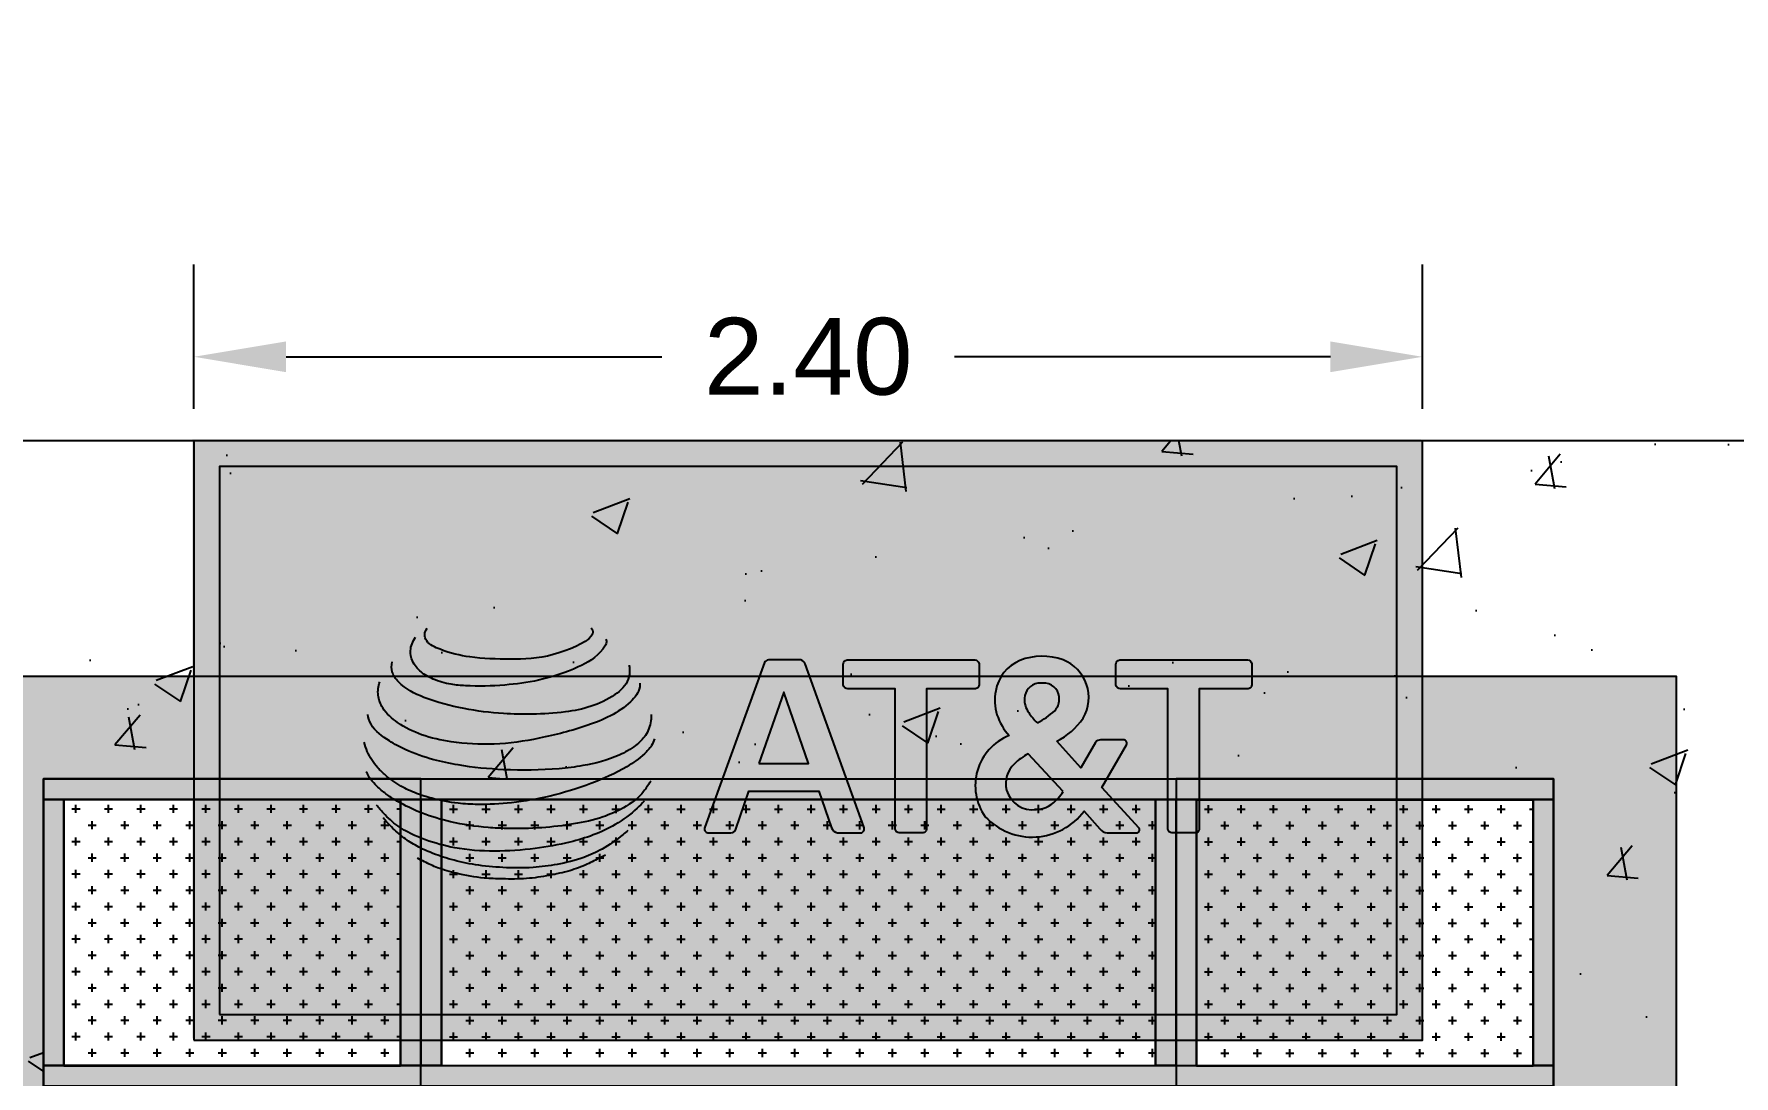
# Model space of a CAD drawing. Header units: millimetres. Extents: x 10930 to 21977, y 3784 to 7635.
# Drawn here: x 10967.79 to 10971.111, y 3807.675 to 3809.71 of the extents above; entities that cross this region are included whole.
import ezdxf

# ---------------------------------------------------------------- set-up
doc = ezdxf.new("R2010")
doc.units = ezdxf.units.MM
doc.linetypes.add('ACAD_ISO02W100', pattern=[15, 12, -3])
doc.layers.add('.', color=251, linetype='Continuous', lineweight=18)
doc.layers.add('COTAS', color=161, linetype='ACAD_ISO02W100', lineweight=20)
for name, color, linetype in [('LETRERO', 250, 'Continuous'), ('MUROS - ARQ.', 251, 'Continuous'), ('MUROS ACABADO.', 201, 'Continuous')]:
    doc.layers.add(name, color=color, linetype=linetype)
doc.styles.get("Standard").update_dxf_attribs({"font": 'arial.ttf'})
doc.dimstyles.get("Standard").update_dxf_attribs({"dimtxt": 0.15, "dimasz": 0.18, "dimexe": 0.18, "dimexo": 0.0625, "dimgap": 0.09, "dimtad": 0, "dimtih": 1, "dimtoh": 1, "dimzin": 0, "dimdsep": 46, "dimtxsty": 'Standard', "dimblk2": 'ARCHTICK', "dimcen": 0.09, "dimadec": 0, "dimazin": 0, "dimtfac": 1, "dimtofl": 0, "dimtmove": 0, "dimatfit": 3, "dimfxl": 1, "dimtolj": 1, "dimtzin": 0, "dimarcsym": 0})

# ---------------------------------------------------------------- blocks, each defined once
blk = doc.blocks.new('AT&T')
at = {"true_color": 0x389cff}
h = blk.add_hatch(color=150, dxfattribs=at)
h.dxf.hatch_style = 1
edge = h.paths.add_edge_path()
edge.add_ellipse((0.011, -0.0056), major_axis=(-0.2467, 0), ratio=0.990182, start_angle=235.8088, end_angle=304.4805)
edge.add_spline(control_points=[(-0.1287, 0.1958), (-0.1344, 0.1892), (-0.1334, 0.1714), (-0.0973, 0.155), (-0.0521, 0.1444), (0.0151, 0.1425), (0.0805, 0.1445), (0.1545, 0.1769), (0.1535, 0.192), (0.1496, 0.1965)], knot_values=[0.128865, 0.128865, 0.128865, 0.128865, 0.153866, 0.179922, 0.232217, 0.300381, 0.373945, 0.445699, 0.478946, 0.478946, 0.478946, 0.478946], degree=3, periodic=0)
h = blk.add_hatch(color=150, dxfattribs=at)
h.dxf.hatch_style = 1
edge = h.paths.add_edge_path()
edge.add_spline(control_points=[(0.1747, 0.1772), (0.1757, 0.1739), (0.1759, 0.17), (0.1625, 0.1481), (0.1228, 0.1255), (0.065, 0.1067), (0.0001, 0.0979), (-0.0497, 0.0968), (-0.0907, 0.1001), (-0.1165, 0.1075), (-0.14, 0.1203), (-0.1542, 0.1376), (-0.1591, 0.1603), (-0.1532, 0.1732), (-0.1487, 0.1806)], knot_values=[0.003593, 0.003593, 0.003593, 0.003593, 0.006024, 0.021106, 0.073245, 0.144555, 0.202269, 0.269247, 0.293403, 0.325434, 0.349075, 0.372728, 0.390364, 0.4152, 0.4152, 0.4152, 0.4152], degree=3, periodic=0)
edge.add_ellipse((0.011, -0.0056), major_axis=(-0.2467, 0), ratio=0.990182, start_angle=310.357, end_angle=323.8514)
edge.add_spline(control_points=[(-0.1882, 0.1385), (-0.1894, 0.1327), (-0.1896, 0.1201), (-0.172, 0.0954), (-0.1281, 0.0739), (-0.0678, 0.0581), (-0.0054, 0.0502), (0.0521, 0.0496), (0.1168, 0.0525), (0.1758, 0.0685), (0.2134, 0.1025), (0.2152, 0.1228), (0.2143, 0.1309), (0.2139, 0.1333)], knot_values=[0.008649, 0.008649, 0.008649, 0.008649, 0.025773, 0.045772, 0.096013, 0.166665, 0.233614, 0.282556, 0.338803, 0.427861, 0.462359, 0.479526, 0.486818, 0.486818, 0.486818, 0.486818], degree=3, periodic=0)
edge.add_ellipse((0.011, -0.0056), major_axis=(-0.2467, 0), ratio=0.990182, start_angle=214.66, end_angle=228.4302)
at = {"true_color": 0x000000}
h = blk.add_hatch(color=18, dxfattribs=at)
h.dxf.hatch_style = 1
edge = h.paths.add_edge_path(flags=16)
edge.add_arc((0.8405, 0.1598), 0.1413, 297.9697, 312.5604)
edge.add_arc((0.9164, 0.075), 0.0275, 315.7362, 358.7602)
edge.add_arc((0.9181, 0.0765), 0.0259, 355.2814, 443.5652)
edge.add_arc((0.9143, 0.0159), 0.0866, 85.5402, 94.4598)
edge.add_arc((0.9114, 0.0763), 0.0262, 98.3903, 178.7763)
edge.add_arc((0.9198, 0.0739), 0.0347, 175.1233, 217.1316)
edge.add_arc((0.9708, 0.103), 0.0933, 212.4434, 226.6899)
edge = h.paths.add_edge_path(flags=16)
edge.add_line((0.9507, -0.0813), (0.8912, -0.0173))
edge.add_arc((0.941, -0.1101), 0.1054, 118.201, 134.038)
edge.add_arc((0.8981, -0.0675), 0.0449, 132.5389, 194.599)
edge.add_arc((0.8982, -0.0676), 0.045, 194.4613, 279.0682)
edge.add_arc((0.9013, -0.0603), 0.0518, 274.3532, 321.59)
edge.add_arc((0.8531, -0.0138), 0.1187, 318.4876, 325.3812)
edge = h.paths.add_edge_path()
edge.add_arc((0.8926, -0.0712), 0.0913, 111.7971, 215.4875)
edge.add_arc((0.898, -0.049), 0.1096, 223.2882, 323.398)
edge.add_line((0.986, -0.1144), (1.013, -0.1449))
edge.add_arc((1.026, -0.1356), 0.016, 215.8159, 267.0105)
edge.add_line((1.0251, -0.1515), (1.0752, -0.1515))
edge.add_arc((1.0744, -0.1459), 0.00569, 277.5157, 384.5194)
edge.add_line((1.0796, -0.1435), (1.016, -0.0744))
edge.add_line((1.016, -0.0744), (1.0579, -0.002))
edge.add_arc((1.0531, 0.0008), 0.0056, 329.9216, 439.5861)
edge.add_line((1.0541, 0.0063), (1.0141, 0.0063))
edge.add_arc((1.0141, -0.0051), 0.0114, 90, 140.6245)
edge.add_line((1.0053, 0.0021), (0.9805, -0.0409))
edge.add_line((0.9805, -0.0409), (0.9395, 0.0039))
edge.add_arc((0.886, 0.1104), 0.1192, 296.6772, 325.6351)
edge.add_arc((0.9247, 0.0779), 0.0691, 329.7219, 428.2029)
edge.add_arc((0.9153, 0.0445), 0.1037, 70.2157, 111.5609)
edge.add_arc((0.9034, 0.078), 0.0682, 112.5789, 170.1889)
edge.add_arc((0.9163, 0.073), 0.0819, 168.3304, 197.2049)
edge.add_arc((0.9434, 0.0867), 0.1119, 199.7699, 220.7987)
h = blk.add_hatch(color=18, dxfattribs=at)
h.dxf.hatch_style = 1
edge = h.paths.add_edge_path()
edge.add_line((0.3475, -0.1515), (0.3868, -0.1515))
edge.add_arc((0.3868, -0.1433), 0.00826, 270, 346.4923)
edge.add_line((0.3948, -0.1452), (0.4172, -0.081))
edge.add_line((0.4172, -0.081), (0.5357, -0.081))
edge.add_line((0.5357, -0.081), (0.5574, -0.1428))
edge.add_arc((0.5697, -0.1387), 0.013, 198.6171, 261.6624)
edge.add_line((0.5678, -0.1515), (0.607, -0.1516))
edge.add_arc((0.6059, -0.1446), 0.00708, 278.8223, 386.0649)
edge.add_line((0.6123, -0.1415), (0.5125, 0.1354))
edge.add_arc((0.503, 0.132), 0.01, 19.8261, 75.8209)
edge.add_line((0.5055, 0.1418), (0.4507, 0.1418))
edge.add_arc((0.4507, 0.1335), 0.00823, 90, 151.5385)
edge.add_line((0.4435, 0.1374), (0.3426, -0.1419))
edge.add_arc((0.3484, -0.1451), 0.00653, 151.0703, 262.0236)
h.paths.add_polyline_path([(0.434, -0.0339), (0.5185, -0.0339), (0.4767, 0.0871)], flags=16)
h = blk.add_hatch(color=18, dxfattribs=at)
h.dxf.hatch_style = 1
edge = h.paths.add_edge_path()
edge.add_line((0.5837, 0.142), (0.8005, 0.142))
edge.add_arc((0.8005, 0.1348), 0.00716, 4.2, 90, ccw=False)
edge.add_line((0.8077, 0.1353), (0.8077, 0.0996))
edge.add_arc((0.801, 0.0996), 0.00668, -95.3111, 0, ccw=False)
edge.add_line((0.8004, 0.093), (0.7186, 0.093))
edge.add_line((0.7186, 0.093), (0.7186, -0.146))
edge.add_arc((0.7116, -0.1445), 0.00716, 280.0314, 347.5188, ccw=False)
edge.add_line((0.7129, -0.1515), (0.672, -0.1515))
edge.add_arc((0.6729, -0.1442), 0.00745, 188.9431, 262.8223, ccw=False)
edge.add_line((0.6656, -0.1453), (0.6656, 0.093))
edge.add_line((0.6656, 0.093), (0.5849, 0.093))
edge.add_arc((0.5849, 0.1011), 0.00813, 193.5965, 270, ccw=False)
edge.add_line((0.577, 0.0992), (0.577, 0.1343))
edge.add_arc((0.5847, 0.1343), 0.00773, 97.5157, 180, ccw=False)
h = blk.add_hatch(color=18, dxfattribs=at)
h.dxf.hatch_style = 1
edge = h.paths.add_edge_path()
edge.add_line((1.0466, 0.142), (1.2634, 0.142))
edge.add_arc((1.2634, 0.1348), 0.00716, 4.2, 90, ccw=False)
edge.add_line((1.2705, 0.1353), (1.2705, 0.0996))
edge.add_arc((1.2638, 0.0996), 0.00668, -95.3111, 0, ccw=False)
edge.add_line((1.2632, 0.093), (1.1815, 0.093))
edge.add_line((1.1815, 0.093), (1.1815, -0.146))
edge.add_arc((1.1745, -0.1445), 0.00716, 280.0314, 347.5188, ccw=False)
edge.add_line((1.1757, -0.1515), (1.1349, -0.1515))
edge.add_arc((1.1358, -0.1442), 0.00745, 188.9431, 262.8223, ccw=False)
edge.add_line((1.1284, -0.1453), (1.1284, 0.093))
edge.add_line((1.1284, 0.093), (1.0477, 0.093))
edge.add_arc((1.0477, 0.1011), 0.00813, 193.5965, 270, ccw=False)
edge.add_line((1.0398, 0.0992), (1.0398, 0.1343))
edge.add_arc((1.0476, 0.1343), 0.00773, 97.5157, 180, ccw=False)
at = {"true_color": 0x389cff}
h = blk.add_hatch(color=150, dxfattribs=at)
h.dxf.hatch_style = 1
edge = h.paths.add_edge_path()
edge.add_spline(control_points=[(-0.2293, 0.0496), (-0.2287, 0.0439), (-0.222, 0.024), (-0.1964, 0.0057), (-0.1602, -0.014), (-0.1206, -0.0275), (-0.0648, -0.0392), (0.0063, -0.0461), (0.0774, -0.0452), (0.1433, -0.0372), (0.188, -0.0255), (0.2234, -0.0061), (0.2435, 0.0134), (0.2511, 0.0333), (0.2515, 0.0457), (0.2514, 0.0493)], knot_values=[0.014023, 0.014023, 0.014023, 0.014023, 0.030974, 0.073379, 0.10402, 0.155335, 0.197783, 0.274963, 0.369242, 0.410223, 0.47411, 0.506523, 0.530369, 0.556614, 0.567607, 0.567607, 0.567607, 0.567607], degree=3, periodic=0)
edge.add_ellipse((0.011, -0.0056), major_axis=(-0.2467, 0), ratio=0.990182, start_angle=192.9923, end_angle=206.2179)
edge.add_spline(control_points=[(0.2323, 0.1023), (0.2323, 0.1002), (0.2317, 0.0882), (0.2051, 0.0551), (0.1433, 0.0286), (0.0643, 0.0082), (-0.0137, -0.0035), (-0.0811, 0.0006), (-0.137, 0.0124), (-0.1769, 0.0323), (-0.2036, 0.0555), (-0.214, 0.0823), (-0.2117, 0.097), (-0.2092, 0.1046)], knot_values=[0.003597, 0.003597, 0.003597, 0.003597, 0.009886, 0.039798, 0.122741, 0.208239, 0.285459, 0.358281, 0.409779, 0.455584, 0.490924, 0.513468, 0.537289, 0.537289, 0.537289, 0.537289], degree=3, periodic=0)
edge.add_ellipse((0.011, -0.0056), major_axis=(-0.2467, 0), ratio=0.990182, start_angle=333.1991, end_angle=346.9413)
h = blk.add_hatch(color=150, dxfattribs=at)
h.dxf.hatch_style = 1
edge = h.paths.add_edge_path()
edge.add_spline(control_points=[(-0.232, -0.048), (-0.2297, -0.0526), (-0.2248, -0.0613), (-0.2129, -0.0735), (-0.1967, -0.0878), (-0.1707, -0.1034), (-0.1345, -0.1205), (-0.0846, -0.1348), (-0.0364, -0.1424), (0.0155, -0.1446), (0.0641, -0.1437), (0.1189, -0.1373), (0.1642, -0.1277), (0.2034, -0.1105), (0.2315, -0.0925), (0.2447, -0.0726), (0.2495, -0.0653), (0.2507, -0.0636)], knot_values=[0.012982, 0.012982, 0.012982, 0.012982, 0.028308, 0.04302, 0.063513, 0.093229, 0.133566, 0.183249, 0.248239, 0.279568, 0.339134, 0.393524, 0.445234, 0.477135, 0.521976, 0.542107, 0.5483, 0.5483, 0.5483, 0.5483], degree=3, periodic=0)
edge.add_ellipse((0.011, -0.0056), major_axis=(-0.2467, 0), ratio=0.990182, start_angle=166.2681, end_angle=183.2099)
edge.add_spline(control_points=[(0.2573, 0.0081), (0.2558, 0.0041), (0.2516, -0.0054), (0.2358, -0.0222), (0.2022, -0.0458), (0.1479, -0.0697), (0.0821, -0.09), (0.0174, -0.1012), (-0.035, -0.104), (-0.0805, -0.1017), (-0.1152, -0.095), (-0.1477, -0.0849), (-0.1745, -0.0723), (-0.1963, -0.057), (-0.2127, -0.0416), (-0.2228, -0.0279), (-0.231, -0.0134), (-0.2342, -0.0031), (-0.2356, 0.0022)], knot_values=[0.007802, 0.007802, 0.007802, 0.007802, 0.0205, 0.038932, 0.075849, 0.143421, 0.21564, 0.282181, 0.339884, 0.372758, 0.418414, 0.445526, 0.474864, 0.506767, 0.524911, 0.541965, 0.557948, 0.574375, 0.574375, 0.574375, 0.574375], degree=3, periodic=0)
edge.add_ellipse((0.011, -0.0056), major_axis=(-0.2467, 0), ratio=0.990182, start_angle=358.1762, end_angle=370)
h = blk.add_hatch(color=150, dxfattribs=at)
h.dxf.hatch_style = 1
edge = h.paths.add_edge_path()
edge.add_spline(control_points=[(-0.2035, -0.1262), (-0.1997, -0.1305), (-0.1894, -0.1416), (-0.1718, -0.158), (-0.1488, -0.1733), (-0.1208, -0.1863), (-0.0867, -0.1977), (-0.0454, -0.2067), (0.0011, -0.2109), (0.0476, -0.2115), (0.0938, -0.2054), (0.1335, -0.1958), (0.1715, -0.1785), (0.1954, -0.1614), (0.2092, -0.1497), (0.2119, -0.1474)], knot_values=[0.02124, 0.02124, 0.02124, 0.02124, 0.038567, 0.066554, 0.09322, 0.121056, 0.158938, 0.200798, 0.247614, 0.298784, 0.33987, 0.387174, 0.420854, 0.464375, 0.475001, 0.475001, 0.475001, 0.475001], degree=3, periodic=0)
edge.add_ellipse((0.011, -0.0056), major_axis=(-0.2467, 0), ratio=0.990182, start_angle=144.5182, end_angle=157.8506)
edge.add_spline(control_points=[(0.2395, -0.0977), (0.2356, -0.1018), (0.2209, -0.1168), (0.1815, -0.146), (0.1212, -0.1674), (0.0517, -0.1792), (-0.0139, -0.1842), (-0.077, -0.1796), (-0.1324, -0.1644), (-0.1743, -0.1452), (-0.2, -0.122), (-0.2109, -0.1091), (-0.2146, -0.1044)], knot_values=[0.011524, 0.011524, 0.011524, 0.011524, 0.028354, 0.074673, 0.157277, 0.217096, 0.286184, 0.354151, 0.405667, 0.458056, 0.490472, 0.508639, 0.508639, 0.508639, 0.508639], degree=3, periodic=0)
edge.add_ellipse((0.011, -0.0056), major_axis=(-0.2467, 0), ratio=0.990182, start_angle=23.854, end_angle=29.5948)
h = blk.add_hatch(color=150, dxfattribs=at)
h.dxf.hatch_style = 1
edge = h.paths.add_edge_path()
edge.add_ellipse((0.011, -0.0056), major_axis=(-0.2467, 0), ratio=0.990182, start_angle=50.6786, end_angle=131.2406)
edge.add_spline(control_points=[(0.1736, -0.1893), (0.1708, -0.1907), (0.1605, -0.1957), (0.1411, -0.2061), (0.1121, -0.2168), (0.0775, -0.2242), (0.0393, -0.2301), (0.0023, -0.2298), (-0.0377, -0.2286), (-0.0746, -0.2218), (-0.1086, -0.2123), (-0.1301, -0.2023), (-0.1413, -0.1966), (-0.1453, -0.1946)], knot_values=[0.00823, 0.00823, 0.00823, 0.00823, 0.0177, 0.042594, 0.074296, 0.109937, 0.148709, 0.189938, 0.2206, 0.268724, 0.301937, 0.3263, 0.33974, 0.33974, 0.33974, 0.33974], degree=3, periodic=0)
at = {"color": 18, "true_color": 0x000000}
for points in [[(0.9395, 0.0039, 0.12703), (0.9844, 0.0431, 0.458264), (0.9504, 0.1421, 0.182385), (0.8772, 0.141, 0.256803), (0.8361, 0.0896, 0.12666), (0.8381, 0.0488, 0.092014), (0.8587, 0.0135, -56.877628)], [(0.9068, 0.0351, 0.06375), (0.9361, 0.0558, 0.189964), (0.9439, 0.0744, 0.405468), (0.921, 0.1023, 0.038938), (0.9075, 0.1023, 0.365879), (0.8851, 0.0769, 0.185377), (0.892, 0.0529, 0.062243), (0.9068, 0.0351, -0.802104)], [(0.8587, 0.0135, 0.486062), (0.8183, -0.1242, 0.466891), (0.986, -0.1144), (1.013, -0.1449, 0.22717), (1.0251, -0.1515), (1.0752, -0.1515, 0.504061), (1.0796, -0.1435), (1.016, -0.0744), (1.0579, -0.002, 0.518708), (1.0541, 0.0063), (1.0141, 0.0063, 0.224555), (1.0053, 0.0021), (0.9805, -0.0409), (0.9395, 0.0039)], [(0.9507, -0.0813), (0.8912, -0.0173, 0.069212), (0.8677, -0.0344, 0.277607), (0.8546, -0.0788, 0.386906), (0.9053, -0.112, 0.209078), (0.9419, -0.0925, 0.030088), (0.9507, -0.0813, 0.609101)]]:
    blk.add_lwpolyline(points, format="xyb", dxfattribs=at)
for points in [[(0.3475, -0.1515), (0.3868, -0.1515, 0.346732), (0.3948, -0.1452), (0.4172, -0.081), (0.5357, -0.081), (0.5574, -0.1428, 0.282242), (0.5678, -0.1515), (0.607, -0.1516, 0.50537), (0.6123, -0.1415), (0.5125, 0.1354, 0.249304), (0.5055, 0.1418), (0.4507, 0.1418, 0.275157), (0.4435, 0.1374), (0.3426, -0.1419, 0.525866)], [(0.5837, 0.142), (0.8005, 0.142, -0.392903), (0.8077, 0.1353), (0.8077, 0.0996, -0.441632), (0.8004, 0.093), (0.7186, 0.093), (0.7186, -0.146, -0.303287), (0.7129, -0.1515), (0.672, -0.1515, -0.334009), (0.6656, -0.1453), (0.6656, 0.093), (0.5849, 0.093, -0.346298), (0.577, 0.0992), (0.577, 0.1343, -0.376295)], [(1.0466, 0.142), (1.2634, 0.142, -0.392903), (1.2705, 0.1353), (1.2705, 0.0996, -0.441632), (1.2632, 0.093), (1.1815, 0.093), (1.1815, -0.146, -0.303287), (1.1757, -0.1515), (1.1349, -0.1515, -0.334009), (1.1284, -0.1453), (1.1284, 0.093), (1.0477, 0.093, -0.346298), (1.0398, 0.0992), (1.0398, 0.1343, -0.376295)]]:
    blk.add_lwpolyline(points, format="xyb", close=True, dxfattribs=at)
blk.add_lwpolyline([(0.434, -0.0339), (0.5185, -0.0339), (0.4767, 0.0871), (0.434, -0.0339)], dxfattribs=at)
at = {"color": 150, "true_color": 0x389cff}
for points, knots in [([(0.1747, 0.1772), (0.1757, 0.1739), (0.1759, 0.17), (0.1625, 0.1481), (0.1228, 0.1255), (0.065, 0.1067), (0.0001, 0.0979), (-0.0497, 0.0968), (-0.0907, 0.1001), (-0.1165, 0.1075), (-0.14, 0.1203), (-0.1542, 0.1376), (-0.1591, 0.1603), (-0.1532, 0.1732), (-0.1487, 0.1806)], [0.0035932, 0.0035932, 0.0035932, 0.0035932, 0.0060238, 0.0211063, 0.0732448, 0.1445555, 0.2022685, 0.2692466, 0.2934034, 0.3254338, 0.3490749, 0.3727276, 0.3903641, 0.4151999, 0.4151999, 0.4151999, 0.4151999]), ([(0.1496, 0.1965), (0.1535, 0.192), (0.1545, 0.1769), (0.0805, 0.1445), (0.0151, 0.1425), (-0.0521, 0.1444), (-0.0973, 0.155), (-0.1334, 0.1714), (-0.1344, 0.1892), (-0.1287, 0.1958)], [0.1288654, 0.1288654, 0.1288654, 0.1288654, 0.1621128, 0.2338664, 0.3074303, 0.3755951, 0.4278902, 0.4539459, 0.4789464, 0.4789464, 0.4789464, 0.4789464]), ([(0.2139, 0.1333), (0.2143, 0.1309), (0.2152, 0.1228), (0.2134, 0.1025), (0.1758, 0.0685), (0.1168, 0.0525), (0.0521, 0.0496), (-0.0054, 0.0502), (-0.0678, 0.0581), (-0.1281, 0.0739), (-0.172, 0.0954), (-0.1896, 0.1201), (-0.1894, 0.1327), (-0.1882, 0.1385)], [0.0086485, 0.0086485, 0.0086485, 0.0086485, 0.01594, 0.0331077, 0.067605, 0.1566633, 0.2129102, 0.2618518, 0.3288015, 0.3994534, 0.4496941, 0.4696933, 0.4868177, 0.4868177, 0.4868177, 0.4868177]), ([(0.2323, 0.1023), (0.2323, 0.1002), (0.2317, 0.0882), (0.2051, 0.0551), (0.1433, 0.0286), (0.0643, 0.0082), (-0.0137, -0.0035), (-0.0811, 0.0006), (-0.137, 0.0124), (-0.1769, 0.0323), (-0.2036, 0.0555), (-0.214, 0.0823), (-0.2117, 0.097), (-0.2092, 0.1046)], [0.0035967, 0.0035967, 0.0035967, 0.0035967, 0.0098858, 0.0397983, 0.122741, 0.2082388, 0.285459, 0.3582808, 0.4097789, 0.4555835, 0.4909237, 0.5134678, 0.5372889, 0.5372889, 0.5372889, 0.5372889]), ([(0.2514, 0.0493), (0.2515, 0.0457), (0.2511, 0.0333), (0.2435, 0.0134), (0.2234, -0.0061), (0.188, -0.0255), (0.1433, -0.0372), (0.0774, -0.0452), (0.0063, -0.0461), (-0.0648, -0.0392), (-0.1206, -0.0275), (-0.1602, -0.014), (-0.1964, 0.0057), (-0.222, 0.024), (-0.2287, 0.0439), (-0.2293, 0.0496)], [0.0140234, 0.0140234, 0.0140234, 0.0140234, 0.0250162, 0.0512619, 0.0751078, 0.1075212, 0.1714081, 0.2123883, 0.306668, 0.3838473, 0.4262958, 0.4776106, 0.5082517, 0.5506568, 0.5676073, 0.5676073, 0.5676073, 0.5676073]), ([(0.2573, 0.0081), (0.2558, 0.0041), (0.2516, -0.0054), (0.2358, -0.0222), (0.2022, -0.0458), (0.1479, -0.0697), (0.0821, -0.09), (0.0174, -0.1012), (-0.035, -0.104), (-0.0805, -0.1017), (-0.1152, -0.095), (-0.1477, -0.0849), (-0.1745, -0.0723), (-0.1963, -0.057), (-0.2127, -0.0416), (-0.2228, -0.0279), (-0.231, -0.0134), (-0.2342, -0.0031), (-0.2356, 0.0022)], [0.0078016, 0.0078016, 0.0078016, 0.0078016, 0.0205003, 0.0389321, 0.0758492, 0.1434214, 0.2156401, 0.2821809, 0.3398835, 0.3727584, 0.4184145, 0.4455255, 0.4748644, 0.5067672, 0.5249113, 0.5419651, 0.5579475, 0.5743748, 0.5743748, 0.5743748, 0.5743748]), ([(0.2507, -0.0636), (0.2495, -0.0653), (0.2447, -0.0726), (0.2315, -0.0925), (0.2034, -0.1105), (0.1642, -0.1277), (0.1189, -0.1373), (0.0641, -0.1437), (0.0155, -0.1446), (-0.0364, -0.1424), (-0.0846, -0.1348), (-0.1345, -0.1205), (-0.1707, -0.1034), (-0.1967, -0.0878), (-0.2129, -0.0735), (-0.2248, -0.0613), (-0.2297, -0.0526), (-0.232, -0.048)], [0.0129818, 0.0129818, 0.0129818, 0.0129818, 0.0191742, 0.0393052, 0.0841466, 0.1160473, 0.1677579, 0.2221471, 0.2817133, 0.3130424, 0.3780328, 0.4277155, 0.4680528, 0.4977683, 0.518262, 0.5329737, 0.5482997, 0.5482997, 0.5482997, 0.5482997]), ([(0.2395, -0.0977), (0.2356, -0.1018), (0.2209, -0.1168), (0.1815, -0.146), (0.1212, -0.1674), (0.0517, -0.1792), (-0.0139, -0.1842), (-0.077, -0.1796), (-0.1324, -0.1644), (-0.1743, -0.1452), (-0.2, -0.122), (-0.2109, -0.1091), (-0.2146, -0.1044)], [0.011524, 0.011524, 0.011524, 0.011524, 0.0283541, 0.0746731, 0.1572768, 0.2170963, 0.2861837, 0.3541511, 0.4056674, 0.4580557, 0.4904717, 0.5086393, 0.5086393, 0.5086393, 0.5086393]), ([(0.2119, -0.1474), (0.2092, -0.1497), (0.1954, -0.1614), (0.1715, -0.1785), (0.1335, -0.1958), (0.0938, -0.2054), (0.0476, -0.2115), (0.0011, -0.2109), (-0.0454, -0.2067), (-0.0867, -0.1977), (-0.1208, -0.1863), (-0.1488, -0.1733), (-0.1718, -0.158), (-0.1894, -0.1416), (-0.1997, -0.1305), (-0.2035, -0.1262)], [0.0212403, 0.0212403, 0.0212403, 0.0212403, 0.0318666, 0.0753881, 0.1090673, 0.1563713, 0.1974573, 0.2486273, 0.2954439, 0.3373039, 0.3751856, 0.4030217, 0.4296875, 0.4576748, 0.4750013, 0.4750013, 0.4750013, 0.4750013]), ([(0.1736, -0.1893), (0.1708, -0.1907), (0.1605, -0.1957), (0.1411, -0.2061), (0.1121, -0.2168), (0.0775, -0.2242), (0.0393, -0.2301), (0.0023, -0.2298), (-0.0377, -0.2286), (-0.0746, -0.2218), (-0.1086, -0.2123), (-0.1301, -0.2023), (-0.1413, -0.1966), (-0.1453, -0.1946)], [0.0082302, 0.0082302, 0.0082302, 0.0082302, 0.0177002, 0.0425936, 0.0742963, 0.109937, 0.1487094, 0.1899382, 0.2206004, 0.2687243, 0.3019369, 0.3263003, 0.3397397, 0.3397397, 0.3397397, 0.3397397])]:
    blk.add_open_spline(points, degree=3, knots=knots, dxfattribs=at)
blk = doc.blocks.new('*D184')
at = {"layer": 'Defpoints', "color": 0, "transparency": 16777216}
for p in [(10970.5027, 3809.0798), (10968.1027, 3808.9155), (10970.5027, 3808.9155)]:
    blk.add_point(p, dxfattribs=at)
at = {"layer": 'MUROS ACABADO.', "color": 0, "lineweight": -2, "transparency": 16777216}
for p, q in [((10968.1027, 3808.978), (10968.1027, 3809.2598)), ((10970.5027, 3808.978), (10970.5027, 3809.2598)), ((10968.2827, 3809.0798), (10969.0169, 3809.0798)), ((10970.3227, 3809.0798), (10969.5886, 3809.0798))]:
    blk.add_line(p, q, dxfattribs=at)
at = {"layer": 'MUROS ACABADO.', "color": 0, "transparency": 16777216}
for points in [[(10968.2827, 3809.1098), (10968.2827, 3809.0498), (10968.1027, 3809.0798)], [(10970.3227, 3809.1098), (10970.3227, 3809.0498), (10970.5027, 3809.0798)]]:
    blk.add_solid(points, dxfattribs=at)
at = {"layer": 'MUROS ACABADO.', "color": 0, "transparency": 16777216, "insert": (10969.3027, 3809.0798), "char_height": 0.15, "attachment_point": 5}
blk.add_mtext('\\A1;2.40', dxfattribs=at)
blk = doc.blocks.new('_ArchTick')
at = {"color": 0, "linetype": 'ByBlock', "const_width": 0.15}
blk.add_lwpolyline([(-0.5, -0.5), (0.5, 0.5)], dxfattribs=at)

msp = doc.modelspace()

# ---------------------------------------------------------------- hatches: boundary and pattern name
at = {"layer": '.'}
h = msp.add_hatch(color=255, dxfattribs=at)
h.dxf.hatch_style = 1
h.paths.add_polyline_path([(10968.1027, 3807.7455), (10970.5027, 3807.7455), (10970.5027, 3808.9155), (10968.1027, 3808.9155)])
at = {"layer": 'LETRERO'}
h = msp.add_hatch(color=255, dxfattribs=at)
h.dxf.hatch_style = 1
h.paths.add_polyline_path([(10968.0996, 3807.7486), (10970.4996, 3807.7486), (10970.4996, 3808.9186), (10968.0996, 3808.9186)])
at = {"layer": 'MUROS ACABADO.'}
h = msp.add_hatch(color=253, dxfattribs=at)
h.dxf.hatch_style = 1
h.paths.add_polyline_path([(10970.9767, 3815.581), (10973.3067, 3815.581)], flags=0)
edge = h.paths.add_edge_path(flags=17)
edge.add_line((10970.9767, 3815.581), (10973.3067, 3815.581))
edge.add_line((10970.9767, 3815.581), (10970.9767, 3813.0051))
edge.add_line((10970.9767, 3813.0051), (10973.3067, 3813.0051))
edge.add_line((10973.3067, 3813.0051), (10973.3067, 3814.3051))
edge.add_line((10973.3067, 3814.3051), (10973.3867, 3814.3051))
edge.add_line((10973.3867, 3814.3051), (10973.3867, 3814.2751))
edge.add_line((10973.3867, 3814.2751), (10973.4067, 3814.2751))
edge.add_line((10973.4067, 3814.2751), (10973.4067, 3812.9051))
edge.add_line((10973.4067, 3812.9051), (10970.9767, 3812.9051))
edge.add_line((10970.9767, 3812.9051), (10970.9767, 3812.851))
edge.add_line((10970.9767, 3812.851), (10970.9767, 3812.751))
edge.add_line((10970.9767, 3812.751), (10970.7367, 3812.751))
edge.add_line((10970.7367, 3812.751), (10970.7367, 3802.651))
edge.add_line((10970.7367, 3802.651), (10971.2467, 3802.651))
edge.add_line((10971.2467, 3802.651), (10971.2467, 3802.551))
edge.add_line((10971.2467, 3802.551), (10970.6367, 3802.551))
edge.add_line((10970.6367, 3802.551), (10970.6367, 3812.851))
edge.add_line((10970.6367, 3812.851), (10970.8767, 3812.851))
edge.add_line((10970.8767, 3812.851), (10970.8767, 3815.581))
edge.add_line((10970.8767, 3815.581), (10968.5067, 3815.581))
edge.add_line((10968.5067, 3815.581), (10968.5067, 3814.981))
edge.add_line((10968.5067, 3814.981), (10967.3367, 3814.981))
edge.add_line((10967.3367, 3814.981), (10967.3367, 3818.621))
edge.add_line((10967.3367, 3818.621), (10967.7367, 3818.621))
edge.add_line((10967.7367, 3818.621), (10967.7367, 3818.521))
edge.add_line((10967.7367, 3818.521), (10967.4367, 3818.521))
edge.add_line((10967.4367, 3818.521), (10967.4367, 3815.681))
edge.add_line((10967.4367, 3815.681), (10967.4567, 3815.681))
edge.add_line((10967.4567, 3815.681), (10967.4567, 3815.081))
edge.add_line((10967.4567, 3815.081), (10968.4067, 3815.081))
edge.add_line((10968.4067, 3815.081), (10968.4067, 3815.681))
edge.add_line((10968.4067, 3815.681), (10973.4067, 3815.681))
edge.add_line((10973.4067, 3815.681), (10973.4067, 3816.281))
edge.add_line((10973.4067, 3816.281), (10974.6067, 3816.281))
edge.add_line((10974.6067, 3816.281), (10974.6067, 3815.681))
edge.add_line((10974.6067, 3815.681), (10977.1267, 3815.681))
edge.add_line((10977.1267, 3815.681), (10977.1267, 3815.096))
edge.add_line((10977.1267, 3815.096), (10977.0417, 3815.096))
edge.add_line((10977.0417, 3815.096), (10977.0417, 3815.131))
edge.add_line((10977.0417, 3815.131), (10977.0267, 3815.131))
edge.add_line((10977.0267, 3815.131), (10977.0267, 3815.581))
edge.add_line((10977.0267, 3815.581), (10974.5067, 3815.581))
edge.add_line((10974.5067, 3815.581), (10974.5067, 3816.181))
edge.add_line((10974.5067, 3816.181), (10973.5067, 3816.181))
edge.add_line((10973.5067, 3816.181), (10973.5067, 3815.031))
edge.add_line((10973.5067, 3815.031), (10973.4067, 3815.031))
edge.add_line((10973.4067, 3815.031), (10973.3867, 3815.031))
edge.add_line((10973.3867, 3815.031), (10973.3867, 3815.001))
edge.add_line((10973.3867, 3815.001), (10973.3067, 3815.001))
edge.add_line((10973.3067, 3815.001), (10973.3067, 3815.031))
edge.add_line((10973.3067, 3815.031), (10973.3067, 3815.581))
edge = h.paths.add_edge_path()
edge.add_line((10971.2467, 3802.551), (10971.3467, 3802.551))
edge.add_line((10971.2467, 3801.471), (10971.2467, 3802.551))
edge.add_line((10971.2467, 3801.471), (10970.6467, 3801.471))
edge.add_line((10970.6467, 3801.471), (10970.6467, 3798.491))
edge.add_line((10970.6467, 3798.491), (10971.381, 3798.491))
edge.add_line((10971.381, 3798.491), (10971.0629, 3796.039))
edge.add_line((10971.0629, 3796.039), (10973.3767, 3796.039))
edge.add_line((10973.3767, 3796.039), (10973.3767, 3796.939))
edge.add_line((10973.3767, 3796.939), (10973.2767, 3796.939))
edge.add_line((10973.2767, 3796.939), (10973.2767, 3796.139))
edge.add_line((10973.2767, 3796.139), (10971.1767, 3796.139))
edge.add_line((10971.1767, 3796.139), (10971.494, 3798.631))
edge.add_line((10971.494, 3798.631), (10971.394, 3798.631))
edge.add_line((10971.394, 3798.631), (10971.394, 3798.591))
edge.add_line((10971.394, 3798.591), (10970.7467, 3798.591))
edge.add_line((10970.7467, 3798.591), (10970.7467, 3801.371))
edge.add_line((10970.7467, 3801.371), (10971.3467, 3801.371))
edge.add_line((10971.3467, 3801.371), (10971.3467, 3802.551))
edge = h.paths.add_edge_path(flags=17)
edge.add_line((10973.3067, 3815.581), (10970.9767, 3815.581))
edge.add_line((10973.3067, 3815.031), (10973.3067, 3815.581))
edge.add_line((10973.3067, 3815.001), (10973.3067, 3815.031))
edge.add_line((10973.3867, 3815.001), (10973.3067, 3815.001))
edge.add_line((10973.3867, 3815.031), (10973.3867, 3815.001))
edge.add_line((10973.4067, 3815.031), (10973.3867, 3815.031))
edge.add_line((10973.5067, 3815.031), (10973.4067, 3815.031))
edge.add_line((10973.5067, 3816.181), (10973.5067, 3815.031))
edge.add_line((10974.5067, 3816.181), (10973.5067, 3816.181))
edge.add_line((10974.5067, 3815.581), (10974.5067, 3816.181))
edge.add_line((10977.0267, 3815.581), (10974.5067, 3815.581))
edge.add_line((10977.0267, 3815.131), (10977.0267, 3815.581))
edge.add_line((10977.0417, 3815.131), (10977.0267, 3815.131))
edge.add_line((10977.0417, 3815.096), (10977.0417, 3815.131))
edge.add_line((10977.1267, 3815.096), (10977.0417, 3815.096))
edge.add_line((10977.1267, 3815.681), (10977.1267, 3815.096))
edge.add_line((10974.6067, 3815.681), (10977.1267, 3815.681))
edge.add_line((10974.6067, 3816.281), (10974.6067, 3815.681))
edge.add_line((10973.4067, 3816.281), (10974.6067, 3816.281))
edge.add_line((10973.4067, 3815.681), (10973.4067, 3816.281))
edge.add_line((10968.4067, 3815.681), (10973.4067, 3815.681))
edge.add_line((10968.4067, 3815.081), (10968.4067, 3815.681))
edge.add_line((10967.4567, 3815.081), (10968.4067, 3815.081))
edge.add_line((10967.4567, 3815.681), (10967.4567, 3815.081))
edge.add_line((10967.4367, 3815.681), (10967.4567, 3815.681))
edge.add_line((10967.4367, 3818.521), (10967.4367, 3815.681))
edge.add_line((10967.7367, 3818.521), (10967.4367, 3818.521))
edge.add_line((10967.7367, 3818.621), (10967.7367, 3818.521))
edge.add_line((10967.3367, 3818.621), (10967.7367, 3818.621))
edge.add_line((10967.3367, 3814.981), (10967.3367, 3818.621))
edge.add_line((10968.5067, 3814.981), (10967.3367, 3814.981))
edge.add_line((10968.5067, 3815.581), (10968.5067, 3814.981))
edge.add_line((10970.8767, 3815.581), (10968.5067, 3815.581))
edge.add_line((10970.8767, 3812.851), (10970.8767, 3815.581))
edge.add_line((10970.6367, 3812.851), (10970.8767, 3812.851))
edge.add_line((10970.6367, 3802.551), (10970.6367, 3812.851))
edge.add_line((10971.2467, 3802.551), (10970.6367, 3802.551))
edge.add_line((10971.2467, 3802.651), (10971.2467, 3802.551))
edge.add_line((10970.7367, 3802.651), (10971.2467, 3802.651))
edge.add_line((10970.7367, 3812.751), (10970.7367, 3802.651))
edge.add_line((10970.9767, 3812.751), (10970.7367, 3812.751))
edge.add_line((10970.9767, 3812.851), (10970.9767, 3812.751))
edge.add_line((10970.9767, 3812.9051), (10970.9767, 3812.851))
edge.add_line((10973.4067, 3812.9051), (10970.9767, 3812.9051))
edge.add_line((10973.4067, 3814.2751), (10973.4067, 3812.9051))
edge.add_line((10973.3867, 3814.2751), (10973.4067, 3814.2751))
edge.add_line((10973.3867, 3814.3051), (10973.3867, 3814.2751))
edge.add_line((10973.3067, 3814.3051), (10973.3867, 3814.3051))
edge.add_line((10973.3067, 3813.0051), (10973.3067, 3814.3051))
edge.add_line((10970.9767, 3813.0051), (10973.3067, 3813.0051))
edge.add_line((10970.9767, 3815.581), (10970.9767, 3813.0051))
h = msp.add_hatch(color=253, dxfattribs=at)
h.dxf.hatch_style = 1
h.paths.add_polyline_path([(10970.9767, 3815.581), (10973.3067, 3815.581)], flags=0)
edge = h.paths.add_edge_path(flags=17)
edge.add_line((10970.9767, 3815.581), (10973.3067, 3815.581))
edge.add_line((10970.9767, 3815.581), (10970.9767, 3813.0051))
edge.add_line((10970.9767, 3813.0051), (10973.3067, 3813.0051))
edge.add_line((10973.3067, 3813.0051), (10973.3067, 3814.3051))
edge.add_line((10973.3067, 3814.3051), (10973.3867, 3814.3051))
edge.add_line((10973.3867, 3814.3051), (10973.3867, 3814.2751))
edge.add_line((10973.3867, 3814.2751), (10973.4067, 3814.2751))
edge.add_line((10973.4067, 3814.2751), (10973.4067, 3812.9051))
edge.add_line((10973.4067, 3812.9051), (10970.9767, 3812.9051))
edge.add_line((10970.9767, 3812.9051), (10970.9767, 3812.851))
edge.add_line((10970.9767, 3812.851), (10970.9767, 3812.751))
edge.add_line((10970.9767, 3812.751), (10970.7367, 3812.751))
edge.add_line((10970.7367, 3812.751), (10970.7367, 3802.651))
edge.add_line((10970.7367, 3802.651), (10971.2467, 3802.651))
edge.add_line((10971.2467, 3802.651), (10971.2467, 3802.551))
edge.add_line((10971.2467, 3802.551), (10970.6367, 3802.551))
edge.add_line((10970.6367, 3802.551), (10970.6367, 3812.851))
edge.add_line((10970.6367, 3812.851), (10970.8767, 3812.851))
edge.add_line((10970.8767, 3812.851), (10970.8767, 3815.581))
edge.add_line((10970.8767, 3815.581), (10968.5067, 3815.581))
edge.add_line((10968.5067, 3815.581), (10968.5067, 3814.981))
edge.add_line((10968.5067, 3814.981), (10967.3367, 3814.981))
edge.add_line((10967.3367, 3814.981), (10967.3367, 3818.621))
edge.add_line((10967.3367, 3818.621), (10967.7367, 3818.621))
edge.add_line((10967.7367, 3818.621), (10967.7367, 3818.521))
edge.add_line((10967.7367, 3818.521), (10967.4367, 3818.521))
edge.add_line((10967.4367, 3818.521), (10967.4367, 3815.681))
edge.add_line((10967.4367, 3815.681), (10967.4567, 3815.681))
edge.add_line((10967.4567, 3815.681), (10967.4567, 3815.081))
edge.add_line((10967.4567, 3815.081), (10968.4067, 3815.081))
edge.add_line((10968.4067, 3815.081), (10968.4067, 3815.681))
edge.add_line((10968.4067, 3815.681), (10973.4067, 3815.681))
edge.add_line((10973.4067, 3815.681), (10973.4067, 3816.281))
edge.add_line((10973.4067, 3816.281), (10974.6067, 3816.281))
edge.add_line((10974.6067, 3816.281), (10974.6067, 3815.681))
edge.add_line((10974.6067, 3815.681), (10977.1267, 3815.681))
edge.add_line((10977.1267, 3815.681), (10977.1267, 3815.096))
edge.add_line((10977.1267, 3815.096), (10977.0417, 3815.096))
edge.add_line((10977.0417, 3815.096), (10977.0417, 3815.131))
edge.add_line((10977.0417, 3815.131), (10977.0267, 3815.131))
edge.add_line((10977.0267, 3815.131), (10977.0267, 3815.581))
edge.add_line((10977.0267, 3815.581), (10974.5067, 3815.581))
edge.add_line((10974.5067, 3815.581), (10974.5067, 3816.181))
edge.add_line((10974.5067, 3816.181), (10973.5067, 3816.181))
edge.add_line((10973.5067, 3816.181), (10973.5067, 3815.031))
edge.add_line((10973.5067, 3815.031), (10973.4067, 3815.031))
edge.add_line((10973.4067, 3815.031), (10973.3867, 3815.031))
edge.add_line((10973.3867, 3815.031), (10973.3867, 3815.001))
edge.add_line((10973.3867, 3815.001), (10973.3067, 3815.001))
edge.add_line((10973.3067, 3815.001), (10973.3067, 3815.031))
edge.add_line((10973.3067, 3815.031), (10973.3067, 3815.581))
edge = h.paths.add_edge_path()
edge.add_line((10971.2467, 3802.551), (10971.3467, 3802.551))
edge.add_line((10971.2467, 3801.471), (10971.2467, 3802.551))
edge.add_line((10971.2467, 3801.471), (10970.6467, 3801.471))
edge.add_line((10970.6467, 3801.471), (10970.6467, 3798.491))
edge.add_line((10970.6467, 3798.491), (10971.381, 3798.491))
edge.add_line((10971.381, 3798.491), (10971.0629, 3796.039))
edge.add_line((10971.0629, 3796.039), (10973.3767, 3796.039))
edge.add_line((10973.3767, 3796.039), (10973.3767, 3796.939))
edge.add_line((10973.3767, 3796.939), (10973.2767, 3796.939))
edge.add_line((10973.2767, 3796.939), (10973.2767, 3796.139))
edge.add_line((10973.2767, 3796.139), (10971.1767, 3796.139))
edge.add_line((10971.1767, 3796.139), (10971.494, 3798.631))
edge.add_line((10971.494, 3798.631), (10971.394, 3798.631))
edge.add_line((10971.394, 3798.631), (10971.394, 3798.591))
edge.add_line((10971.394, 3798.591), (10970.7467, 3798.591))
edge.add_line((10970.7467, 3798.591), (10970.7467, 3801.371))
edge.add_line((10970.7467, 3801.371), (10971.3467, 3801.371))
edge.add_line((10971.3467, 3801.371), (10971.3467, 3802.551))
edge = h.paths.add_edge_path(flags=17)
edge.add_line((10973.3067, 3815.581), (10970.9767, 3815.581))
edge.add_line((10973.3067, 3815.031), (10973.3067, 3815.581))
edge.add_line((10973.3067, 3815.001), (10973.3067, 3815.031))
edge.add_line((10973.3867, 3815.001), (10973.3067, 3815.001))
edge.add_line((10973.3867, 3815.031), (10973.3867, 3815.001))
edge.add_line((10973.4067, 3815.031), (10973.3867, 3815.031))
edge.add_line((10973.5067, 3815.031), (10973.4067, 3815.031))
edge.add_line((10973.5067, 3816.181), (10973.5067, 3815.031))
edge.add_line((10974.5067, 3816.181), (10973.5067, 3816.181))
edge.add_line((10974.5067, 3815.581), (10974.5067, 3816.181))
edge.add_line((10977.0267, 3815.581), (10974.5067, 3815.581))
edge.add_line((10977.0267, 3815.131), (10977.0267, 3815.581))
edge.add_line((10977.0417, 3815.131), (10977.0267, 3815.131))
edge.add_line((10977.0417, 3815.096), (10977.0417, 3815.131))
edge.add_line((10977.1267, 3815.096), (10977.0417, 3815.096))
edge.add_line((10977.1267, 3815.681), (10977.1267, 3815.096))
edge.add_line((10974.6067, 3815.681), (10977.1267, 3815.681))
edge.add_line((10974.6067, 3816.281), (10974.6067, 3815.681))
edge.add_line((10973.4067, 3816.281), (10974.6067, 3816.281))
edge.add_line((10973.4067, 3815.681), (10973.4067, 3816.281))
edge.add_line((10968.4067, 3815.681), (10973.4067, 3815.681))
edge.add_line((10968.4067, 3815.081), (10968.4067, 3815.681))
edge.add_line((10967.4567, 3815.081), (10968.4067, 3815.081))
edge.add_line((10967.4567, 3815.681), (10967.4567, 3815.081))
edge.add_line((10967.4367, 3815.681), (10967.4567, 3815.681))
edge.add_line((10967.4367, 3818.521), (10967.4367, 3815.681))
edge.add_line((10967.7367, 3818.521), (10967.4367, 3818.521))
edge.add_line((10967.7367, 3818.621), (10967.7367, 3818.521))
edge.add_line((10967.3367, 3818.621), (10967.7367, 3818.621))
edge.add_line((10967.3367, 3814.981), (10967.3367, 3818.621))
edge.add_line((10968.5067, 3814.981), (10967.3367, 3814.981))
edge.add_line((10968.5067, 3815.581), (10968.5067, 3814.981))
edge.add_line((10970.8767, 3815.581), (10968.5067, 3815.581))
edge.add_line((10970.8767, 3812.851), (10970.8767, 3815.581))
edge.add_line((10970.6367, 3812.851), (10970.8767, 3812.851))
edge.add_line((10970.6367, 3802.551), (10970.6367, 3812.851))
edge.add_line((10971.2467, 3802.551), (10970.6367, 3802.551))
edge.add_line((10971.2467, 3802.651), (10971.2467, 3802.551))
edge.add_line((10970.7367, 3802.651), (10971.2467, 3802.651))
edge.add_line((10970.7367, 3812.751), (10970.7367, 3802.651))
edge.add_line((10970.9767, 3812.751), (10970.7367, 3812.751))
edge.add_line((10970.9767, 3812.851), (10970.9767, 3812.751))
edge.add_line((10970.9767, 3812.9051), (10970.9767, 3812.851))
edge.add_line((10973.4067, 3812.9051), (10970.9767, 3812.9051))
edge.add_line((10973.4067, 3814.2751), (10973.4067, 3812.9051))
edge.add_line((10973.3867, 3814.2751), (10973.4067, 3814.2751))
edge.add_line((10973.3867, 3814.3051), (10973.3867, 3814.2751))
edge.add_line((10973.3067, 3814.3051), (10973.3867, 3814.3051))
edge.add_line((10973.3067, 3813.0051), (10973.3067, 3814.3051))
edge.add_line((10970.9767, 3813.0051), (10973.3067, 3813.0051))
edge.add_line((10970.9767, 3815.581), (10970.9767, 3813.0051))
h = msp.add_hatch(dxfattribs=at)
h.set_pattern_fill('AR-CONC', color=161, scale=0.004)
h.set_pattern_definition([(50, (14.6857, -12.4292), (0.728738676, -0.063756342), [0.0762, -0.8382]), (355, (14.6857, -12.4292), (-0.140973686, 0.76422738), [0.06096, -0.670562337]), (100.451445, (14.7464, -12.4345), (0.58776499, 0.700471008), [0.064760035, -0.71236098]), (46.1842, (14.6857, -12.226), (1.084316164, -0.16816931), [0.1143, -1.2573]), (96.635558, (14.776, -12.24), (0.94961654, 0.9897045), [0.09714009, -1.06854243]), (351.184151, (14.6857, -12.226), (0.94961654, 0.9897045), [0.09143987, -1.00583893]), (21, (14.7873, -12.2768), (0.606457565, -0.409060793), [0.0762, -0.8382]), (326, (14.7873, -12.2768), (0.247208113, 0.736751864), [0.06096, -0.67056]), (71.451445, (14.8378, -12.3109), (0.853665677, 0.327691076), [0.064760035, -0.71235975]), (37.5, (14.68568, -12.4292), (0.012354413, 0.3382201555), [0, -0.662432, 0, -0.68072, 0, -0.6731]), (7.5, (14.68568, -12.4292), (0.26727865, 0.400722299), [0, -0.388112, 0, -0.647192, 0, -0.25654]), (327.5, (14.4591, -12.4292), (0.5423623807, -0.022914976), [0, -0.254, 0, -0.79248, 0, -1.05156]), (317.5, (14.3575, -12.4292), (0.592516726, 0.101705964), [0, -0.3302, 0, -0.526288, 0, -0.74676])])
h.paths.add_polyline_path([(10972.2086, 3805.1555), (10972.2086, 3808.9155), (10966.2086, 3808.9155), (10966.2086, 3805.1555), (10967.8086, 3805.1555), (10967.8086, 3808.2555), (10970.7586, 3808.2555), (10970.7586, 3805.1555)])
h = msp.add_hatch(color=255, dxfattribs=at)
h.dxf.hatch_style = 1
h.paths.add_polyline_path([(10967.5686, 3805.9555), (10967.5086, 3805.9555), (10967.5086, 3805.1555), (10967.8086, 3805.1555), (10967.8086, 3808.2555), (10970.7586, 3808.2555), (10970.7586, 3805.1555), (10971.0586, 3805.1555), (10971.0586, 3805.9555), (10970.9986, 3805.9555), (10970.9986, 3808.2555), (10970.9986, 3808.4555), (10967.5686, 3808.4555)])
h = msp.add_hatch(color=0, dxfattribs=at)
h.dxf.hatch_style = 1
h.paths.add_polyline_path([(10967.8086, 3808.2555), (10970.7586, 3808.2555), (10970.7586, 3808.2152), (10967.8086, 3808.2152)])
h = msp.add_hatch(color=0, dxfattribs=at)
h.dxf.hatch_style = 1
h.paths.add_polyline_path([(10967.8086, 3808.2152), (10967.8486, 3808.2152), (10967.8486, 3807.6958), (10967.8086, 3807.6958)])
h = msp.add_hatch(dxfattribs=at)
h.set_pattern_fill('CROSS', color=161, scale=0.005)
h.set_pattern_definition([(0, (14.685678, -4.279608), (0.03175, 0.03175), [0.015875, -0.047625]), (90, (14.693616, -4.287545), (-0.03175, 0.03175), [0.015875, -0.047625])])
h.paths.add_polyline_path([(10967.8486, 3808.2152), (10968.5061, 3808.2152), (10968.5061, 3807.6958), (10967.8486, 3807.6958)])
h = msp.add_hatch(color=0, dxfattribs=at)
h.dxf.hatch_style = 1
h.paths.add_polyline_path([(10968.5061, 3808.2152), (10968.5461, 3808.2152), (10968.5461, 3807.6958), (10968.5061, 3807.6958)])
h = msp.add_hatch(color=0, dxfattribs=at)
h.dxf.hatch_style = 1
h.paths.add_polyline_path([(10968.5461, 3808.2152), (10968.5861, 3808.2152), (10968.5861, 3807.6958), (10968.5461, 3807.6958)])
h = msp.add_hatch(dxfattribs=at)
h.set_pattern_fill('CROSS', color=161, scale=0.005)
h.set_pattern_definition([(0, (15.423178, -4.27988), (0.03175, 0.03175), [0.015875, -0.047625]), (90, (15.431116, -4.28782), (-0.03175, 0.03175), [0.015875, -0.047625])])
h.paths.add_polyline_path([(10968.5861, 3808.215), (10969.9811, 3808.215), (10969.9811, 3807.6955), (10968.5861, 3807.6955)])
h = msp.add_hatch(color=0, dxfattribs=at)
h.dxf.hatch_style = 1
h.paths.add_polyline_path([(10969.9811, 3808.2152), (10970.0211, 3808.2152), (10970.0211, 3807.6958), (10969.9811, 3807.6958)])
h = msp.add_hatch(color=0, dxfattribs=at)
h.dxf.hatch_style = 1
h.paths.add_polyline_path([(10970.0211, 3808.215), (10970.0611, 3808.215), (10970.0611, 3807.6955), (10970.0211, 3807.6955)])
h = msp.add_hatch(dxfattribs=at)
h.set_pattern_fill('CROSS', color=161, scale=0.005)
h.set_pattern_definition([(0, (16.898178, -4.280155), (0.03175, 0.03175), [0.015875, -0.047625]), (90, (16.906116, -4.288092), (-0.03175, 0.03175), [0.015875, -0.047625])])
h.paths.add_polyline_path([(10970.0611, 3808.2147), (10970.7186, 3808.2147), (10970.7186, 3807.6952), (10970.0611, 3807.6952)])
h = msp.add_hatch(color=0, dxfattribs=at)
h.dxf.hatch_style = 1
h.paths.add_polyline_path([(10970.7186, 3808.2152), (10970.7586, 3808.2152), (10970.7586, 3807.6958), (10970.7186, 3807.6958)])
h = msp.add_hatch(color=255, dxfattribs=at)
h.dxf.hatch_style = 1
h.paths.add_polyline_path([(10967.8086, 3807.6958), (10970.7586, 3807.6958), (10970.7586, 3807.6555), (10967.8086, 3807.6555)])

# ---------------------------------------------------------------- linework, layer by layer
at = {"layer": 'COTAS', "color": 31, "ltscale": 0.05}
msp.add_line((10965.6046, 3808.9155), (10972.2086, 3808.9155), dxfattribs=at)
at = {"layer": 'LETRERO', "color": 250}
for points in [[(10968.1027, 3807.7455), (10970.5027, 3807.7455), (10970.5027, 3808.9155), (10968.1027, 3808.9155)], [(10968.1527, 3807.7955), (10970.4527, 3807.7955), (10970.4527, 3808.8655), (10968.1527, 3808.8655)]]:
    msp.add_lwpolyline(points, close=True, dxfattribs=at)
at = {"layer": 'MUROS - ARQ.', "color": 251}
msp.add_lwpolyline([(10972.2086, 3805.1555), (10972.2086, 3808.9155), (10966.2086, 3808.9155), (10966.2086, 3805.1555), (10967.8086, 3805.1555), (10967.8086, 3808.2555), (10970.7586, 3808.2555), (10970.7586, 3805.1555), (10972.2086, 3805.1555)], dxfattribs=at)
msp.add_lwpolyline([(10967.5686, 3805.9555), (10967.5086, 3805.9555), (10967.5086, 3805.1555), (10967.8086, 3805.1555), (10967.8086, 3808.2555), (10970.7586, 3808.2555), (10970.7586, 3805.1555), (10971.0586, 3805.1555), (10971.0586, 3805.9555), (10970.9986, 3805.9555), (10970.9986, 3808.2555), (10970.9986, 3808.4555), (10967.5686, 3808.4555)], close=True, dxfattribs=at)
at = {"layer": 'MUROS - ARQ.', "color": 61}
for points in [[(10967.8086, 3808.2555), (10967.8086, 3807.6555), (10968.5461, 3807.6555), (10968.5461, 3808.2555)], [(10968.5461, 3808.2555), (10970.0211, 3808.2555), (10970.0211, 3807.6555), (10968.5461, 3807.6555)], [(10970.0211, 3808.2555), (10970.0211, 3807.6555), (10970.7586, 3807.6555), (10970.7586, 3808.2555)], [(10967.8486, 3808.2155), (10967.8486, 3807.6955), (10968.5061, 3807.6955), (10968.5061, 3808.2155)], [(10968.5861, 3808.2155), (10969.9811, 3808.2155), (10969.9811, 3807.6955), (10968.5861, 3807.6955)], [(10970.0611, 3808.2155), (10970.0611, 3807.6955), (10970.7186, 3807.6955), (10970.7186, 3808.2155)]]:
    msp.add_lwpolyline(points, close=True, dxfattribs=at)
at = {"layer": 'MUROS ACABADO.', "color": 255}
msp.add_lwpolyline([(10967.8086, 3808.2555), (10970.7586, 3808.2555), (10970.7586, 3808.2152), (10967.8086, 3808.2152)], close=True, dxfattribs=at)
at = {"layer": 'MUROS ACABADO.', "color": 0}
for points in [[(10967.8086, 3808.2152), (10967.8486, 3808.2152), (10967.8486, 3807.6958), (10967.8086, 3807.6958)], [(10968.5061, 3808.2152), (10968.5461, 3808.2152), (10968.5461, 3807.6958), (10968.5061, 3807.6958)], [(10968.5461, 3808.2152), (10968.5861, 3808.2152), (10968.5861, 3807.6958), (10968.5461, 3807.6958)], [(10969.9811, 3808.2152), (10970.0211, 3808.2152), (10970.0211, 3807.6958), (10969.9811, 3807.6958)], [(10970.0211, 3808.215), (10970.0611, 3808.215), (10970.0611, 3807.6955), (10970.0211, 3807.6955)], [(10970.7186, 3808.2152), (10970.7586, 3808.2152), (10970.7586, 3807.6958), (10970.7186, 3807.6958)], [(10967.8086, 3807.6958), (10970.7586, 3807.6958), (10970.7586, 3807.6555), (10967.8086, 3807.6555)]]:
    msp.add_lwpolyline(points, close=True, dxfattribs=at)
at = {"layer": 'MUROS ACABADO.', "color": 151}
for points in [[(10967.8486, 3808.2152), (10968.5061, 3808.2152), (10968.5061, 3807.6958), (10967.8486, 3807.6958)], [(10968.5861, 3808.215), (10969.9811, 3808.215), (10969.9811, 3807.6955), (10968.5861, 3807.6955)], [(10970.0611, 3808.2147), (10970.7186, 3808.2147), (10970.7186, 3807.6952), (10970.0611, 3807.6952)]]:
    msp.add_lwpolyline(points, close=True, dxfattribs=at)

# ---------------------------------------------------------------- block references
at = {"layer": 'LETRERO', "color": 3, "xscale": 1.151143881843878, "yscale": 1.151143881843878, "zscale": 1.151143881843878}
msp.add_blockref('AT&T', (10968.7064, 3808.3245), dxfattribs=at)

# ---------------------------------------------------------------- dimensions: what is measured, and where the dimension line sits
at = {"layer": 'MUROS ACABADO.', "color": 230}
dim = msp.add_linear_dim(base=(10970.5027, 3809.0798), p1=(10968.1027, 3808.9155), p2=(10970.5027, 3808.9155), dimstyle='Standard', dxfattribs=at)
dim.commit()
dim.dimension.update_dxf_attribs({"geometry": '*D184', "text_midpoint": (10969.3027, 3809.0798), "dimtype": 160})

doc.saveas('drawing.dxf')
